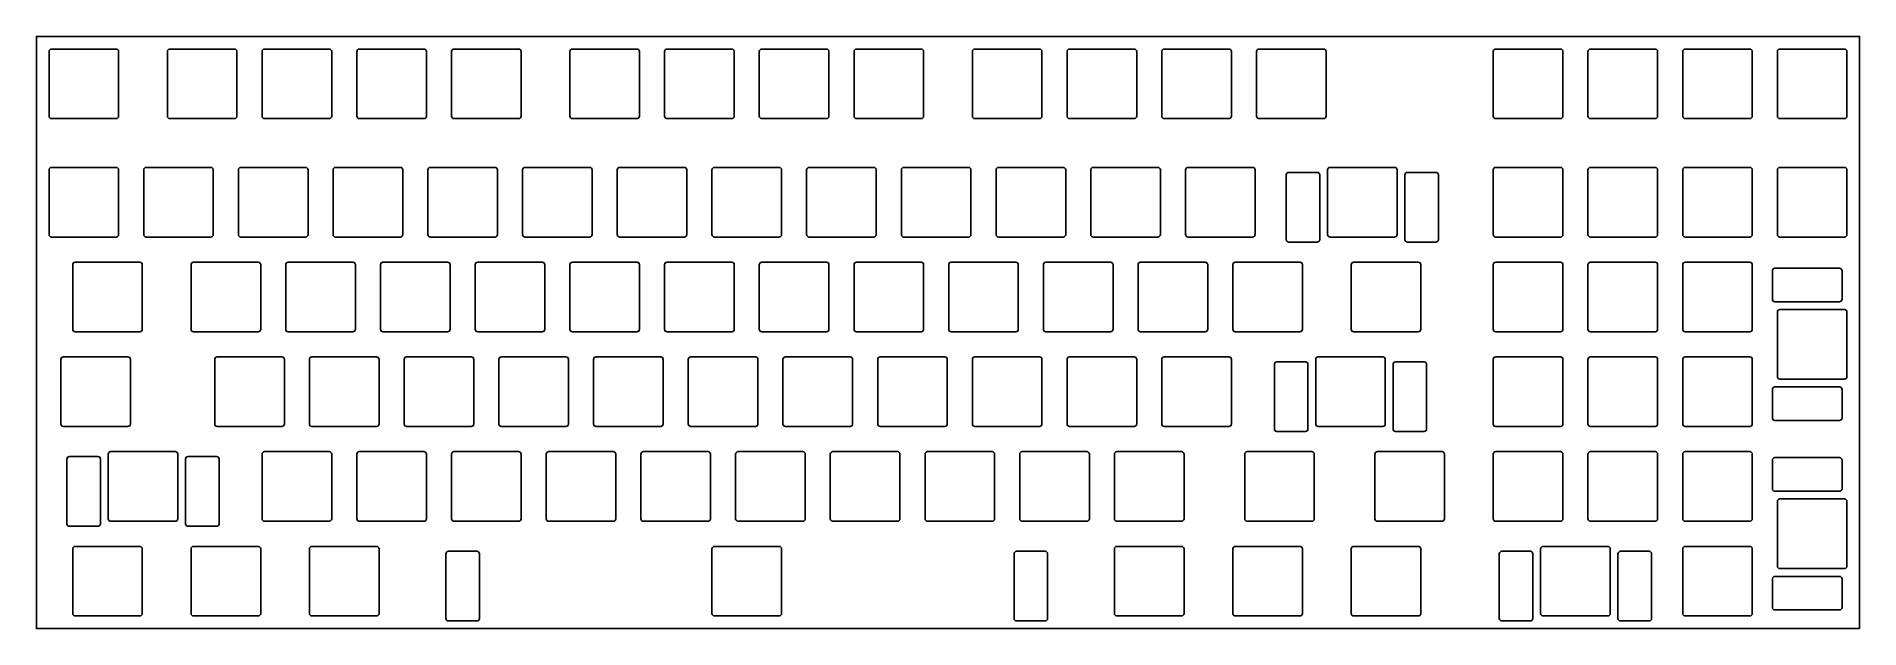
# Model space of a CAD drawing. Header units: millimetres. Extents: x -10 to 357, y -110 to 10.
import ezdxf

# ---------------------------------------------------------------- set-up
doc = ezdxf.new("R2010")
doc.units = ezdxf.units.MM
doc.layers.get('0').update_dxf_attribs({"linetype": 'CONTINUOUS'})

msp = doc.modelspace()

# ---------------------------------------------------------------- linework, layer by layer
msp.add_lwpolyline([(357.1875, -109.5375), (-9.525, -109.5375), (-9.525, 9.525), (357.1875, 9.525)], close=True)
for points in [[(7, -6.5, -0.414213562), (6.5, -7), (-6.5, -7, -0.414213562), (-7, -6.5), (-7, 6.5, -0.414213562), (-6.5, 7), (6.5, 7, -0.414213562), (7, 6.5)], [(17.3125, -7, -0.414213562), (16.8125, -6.5), (16.8125, 6.5, -0.414213562), (17.3125, 7), (30.3125, 7, -0.414213562), (30.8125, 6.5), (30.8125, -6.5, -0.414213562), (30.3125, -7)], [(35.8625, -6.5), (35.8625, 6.5, -0.414213562), (36.3625, 7), (49.3625, 7, -0.414213562), (49.8625, 6.5), (49.8625, -6.5, -0.414213562), (49.3625, -7), (36.3625, -7, -0.414213562)], [(55.4125, -7, -0.414213562), (54.9125, -6.5), (54.9125, 6.5, -0.414213562), (55.4125, 7), (68.4125, 7, -0.414213562), (68.9125, 6.5), (68.9125, -6.5, -0.414213562), (68.4125, -7)], [(73.9625, -6.5), (73.9625, 6.5, -0.414213562), (74.4625, 7), (87.4625, 7, -0.414213562), (87.9625, 6.5), (87.9625, -6.5, -0.414213562), (87.4625, -7), (74.4625, -7, -0.414213562)], [(97.775, 6.5, -0.414213562), (98.275, 7), (111.275, 7, -0.414213562), (111.775, 6.5), (111.775, -6.5, -0.414213562), (111.275, -7), (98.275, -7, -0.414213562), (97.775, -6.5)], [(130.825, -6.5, -0.414213562), (130.325, -7), (117.325, -7, -0.414213562), (116.825, -6.5), (116.825, 6.5, -0.414213562), (117.325, 7), (130.325, 7, -0.414213562), (130.825, 6.5)], [(149.375, -7), (136.375, -7, -0.414213562), (135.875, -6.5), (135.875, 6.5, -0.414213562), (136.375, 7), (149.375, 7, -0.414213562), (149.875, 6.5), (149.875, -6.5, -0.414213562)], [(154.925, 6.5, -0.414213562), (155.425, 7), (168.425, 7, -0.414213562), (168.925, 6.5), (168.925, -6.5, -0.414213562), (168.425, -7), (155.425, -7, -0.414213562), (154.925, -6.5)], [(178.7375, 6.5, -0.414213562), (179.2375, 7), (192.2375, 7, -0.414213562), (192.7375, 6.5), (192.7375, -6.5, -0.414213562), (192.2375, -7), (179.2375, -7, -0.414213562), (178.7375, -6.5)], [(197.7875, -6.5), (197.7875, 6.5, -0.414213562), (198.2875, 7), (211.2875, 7, -0.414213562), (211.7875, 6.5), (211.7875, -6.5, -0.414213562), (211.2875, -7), (198.2875, -7, -0.414213562)], [(216.8375, -6.5), (216.8375, 6.5, -0.414213562), (217.3375, 7), (230.3375, 7, -0.414213562), (230.8375, 6.5), (230.8375, -6.5, -0.414213562), (230.3375, -7), (217.3375, -7, -0.414213562)], [(249.8875, -6.5), (249.8875, 6.5, 0.414213562), (249.3875, 7), (236.3875, 7, 0.414213562), (235.8875, 6.5), (235.8875, -6.5, 0.414213562), (236.3875, -7), (249.3875, -7, 0.414213562)], [(283.5125, -6.5), (283.5125, 6.5, -0.414213562), (284.0125, 7), (297.0125, 7, -0.414213562), (297.5125, 6.5), (297.5125, -6.5, -0.414213562), (297.0125, -7), (284.0125, -7, -0.414213562)], [(316.0625, 7, -0.414213562), (316.5625, 6.5), (316.5625, -6.5, -0.414213562), (316.0625, -7), (303.0625, -7, -0.414213562), (302.5625, -6.5), (302.5625, 6.5, -0.414213562), (303.0625, 7)], [(322.1125, -7, -0.414213562), (321.6125, -6.5), (321.6125, 6.5, -0.414213562), (322.1125, 7), (335.1125, 7, -0.414213562), (335.6125, 6.5), (335.6125, -6.5, -0.414213562), (335.1125, -7)], [(354.6625, -6.5, -0.414213562), (354.1625, -7), (341.1625, -7, -0.414213562), (340.6625, -6.5), (340.6625, 6.5, -0.414213562), (341.1625, 7), (354.1625, 7, -0.414213562), (354.6625, 6.5)], [(-7, -17.3125, -0.414213562), (-6.5, -16.8125), (6.5, -16.8125, -0.414213562), (7, -17.3125), (7, -30.3125, -0.414213562), (6.5, -30.8125), (-6.5, -30.8125, -0.414213562), (-7, -30.3125)], [(12.05, -30.3125), (12.05, -17.3125, -0.414213562), (12.55, -16.8125), (25.55, -16.8125, -0.414213562), (26.05, -17.3125), (26.05, -30.3125, -0.414213562), (25.55, -30.8125), (12.55, -30.8125, -0.414213562)], [(44.6, -16.8125), (31.6, -16.8125, 0.414213562), (31.1, -17.3125), (31.1, -30.3125, 0.414213562), (31.6, -30.8125), (44.6, -30.8125, 0.414213562), (45.1, -30.3125), (45.1, -17.3125, 0.414213562)], [(50.15, -17.3125, -0.414213562), (50.65, -16.8125), (63.65, -16.8125, -0.414213562), (64.15, -17.3125), (64.15, -30.3125, -0.414213562), (63.65, -30.8125), (50.65, -30.8125, -0.414213562), (50.15, -30.3125)], [(82.7, -30.8125), (69.7, -30.8125, -0.414213562), (69.2, -30.3125), (69.2, -17.3125, -0.414213562), (69.7, -16.8125), (82.7, -16.8125, -0.414213562), (83.2, -17.3125), (83.2, -30.3125, -0.414213562)], [(88.25, -17.3125, -0.414213562), (88.75, -16.8125), (101.75, -16.8125, -0.414213562), (102.25, -17.3125), (102.25, -30.3125, -0.414213562), (101.75, -30.8125), (88.75, -30.8125, -0.414213562), (88.25, -30.3125)], [(120.8, -30.8125), (107.8, -30.8125, -0.414213562), (107.3, -30.3125), (107.3, -17.3125, -0.414213562), (107.8, -16.8125), (120.8, -16.8125, -0.414213562), (121.3, -17.3125), (121.3, -30.3125, -0.414213562)], [(126.85, -30.8125, -0.414213562), (126.35, -30.3125), (126.35, -17.3125, -0.414213562), (126.85, -16.8125), (139.85, -16.8125, -0.414213562), (140.35, -17.3125), (140.35, -30.3125, -0.414213562), (139.85, -30.8125)], [(158.9, -30.8125), (145.9, -30.8125, -0.414213562), (145.4, -30.3125), (145.4, -17.3125, -0.414213562), (145.9, -16.8125), (158.9, -16.8125, -0.414213562), (159.4, -17.3125), (159.4, -30.3125, -0.414213562)], [(177.95, -16.8125), (164.95, -16.8125, 0.414213562), (164.45, -17.3125), (164.45, -30.3125, 0.414213562), (164.95, -30.8125), (177.95, -30.8125, 0.414213562), (178.45, -30.3125), (178.45, -17.3125, 0.414213562)], [(197.5, -30.3125), (197.5, -17.3125, 0.414213562), (197, -16.8125), (184, -16.8125, 0.414213562), (183.5, -17.3125), (183.5, -30.3125, 0.414213562), (184, -30.8125), (197, -30.8125, 0.414213562)], [(203.05, -30.8125, -0.414213562), (202.55, -30.3125), (202.55, -17.3125, -0.414213562), (203.05, -16.8125), (216.05, -16.8125, -0.414213562), (216.55, -17.3125), (216.55, -30.3125, -0.414213562), (216.05, -30.8125)], [(235.1, -30.8125), (222.1, -30.8125, -0.414213562), (221.6, -30.3125), (221.6, -17.3125, -0.414213562), (222.1, -16.8125), (235.1, -16.8125, -0.414213562), (235.6, -17.3125), (235.6, -30.3125, -0.414213562)], [(248.112, -17.8125), (242.362, -17.8125, 0.414213562), (241.862, -18.3125), (241.862, -31.3125, 0.414213562), (242.362, -31.8125), (248.112, -31.8125, 0.414213562), (248.612, -31.3125), (248.612, -18.3125, 0.414213562)], [(264.175, -30.3125), (264.175, -17.3125, 0.414213562), (263.675, -16.8125), (250.675, -16.8125, 0.414213562), (250.175, -17.3125), (250.175, -30.3125, 0.414213562), (250.675, -30.8125), (263.675, -30.8125, 0.414213562)], [(266.238, -31.8125, -0.414213562), (265.738, -31.3125), (265.738, -18.3125, -0.414213562), (266.238, -17.8125), (271.988, -17.8125, -0.414213562), (272.488, -18.3125), (272.488, -31.3125, -0.414213562), (271.988, -31.8125)], [(297.5125, -30.3125), (297.5125, -17.3125, 0.414213562), (297.0125, -16.8125), (284.0125, -16.8125, 0.414213562), (283.5125, -17.3125), (283.5125, -30.3125, 0.414213562), (284.0125, -30.8125), (297.0125, -30.8125, 0.414213562)], [(316.0625, -30.8125), (303.0625, -30.8125, -0.414213562), (302.5625, -30.3125), (302.5625, -17.3125, -0.414213562), (303.0625, -16.8125), (316.0625, -16.8125, -0.414213562), (316.5625, -17.3125), (316.5625, -30.3125, -0.414213562)], [(335.6125, -30.3125, -0.414213562), (335.1125, -30.8125), (322.1125, -30.8125, -0.414213562), (321.6125, -30.3125), (321.6125, -17.3125, -0.414213562), (322.1125, -16.8125), (335.1125, -16.8125, -0.414213562), (335.6125, -17.3125)], [(340.6625, -30.3125), (340.6625, -17.3125, -0.414213562), (341.1625, -16.8125), (354.1625, -16.8125, -0.414213562), (354.6625, -17.3125), (354.6625, -30.3125, -0.414213562), (354.1625, -30.8125), (341.1625, -30.8125, -0.414213562)], [(11.2625, -35.8625, -0.414213562), (11.7625, -36.3625), (11.7625, -49.3625, -0.414213562), (11.2625, -49.8625), (-1.7375, -49.8625, -0.414213562), (-2.2375, -49.3625), (-2.2375, -36.3625, -0.414213562), (-1.7375, -35.8625)], [(35.075, -35.8625, -0.414213562), (35.575, -36.3625), (35.575, -49.3625, -0.414213562), (35.075, -49.8625), (22.075, -49.8625, -0.414213562), (21.575, -49.3625), (21.575, -36.3625, -0.414213562), (22.075, -35.8625)], [(40.625, -49.3625), (40.625, -36.3625, -0.414213562), (41.125, -35.8625), (54.125, -35.8625, -0.414213562), (54.625, -36.3625), (54.625, -49.3625, -0.414213562), (54.125, -49.8625), (41.125, -49.8625, -0.414213562)], [(73.175, -49.8625), (60.175, -49.8625, -0.414213562), (59.675, -49.3625), (59.675, -36.3625, -0.414213562), (60.175, -35.8625), (73.175, -35.8625, -0.414213562), (73.675, -36.3625), (73.675, -49.3625, -0.414213562)], [(78.725, -36.3625, -0.414213562), (79.225, -35.8625), (92.225, -35.8625, -0.414213562), (92.725, -36.3625), (92.725, -49.3625, -0.414213562), (92.225, -49.8625), (79.225, -49.8625, -0.414213562), (78.725, -49.3625)], [(97.775, -36.3625, -0.414213562), (98.275, -35.8625), (111.275, -35.8625, -0.414213562), (111.775, -36.3625), (111.775, -49.3625, -0.414213562), (111.275, -49.8625), (98.275, -49.8625, -0.414213562), (97.775, -49.3625)], [(130.825, -49.3625), (130.825, -36.3625, 0.414213562), (130.325, -35.8625), (117.325, -35.8625, 0.414213562), (116.825, -36.3625), (116.825, -49.3625, 0.414213562), (117.325, -49.8625), (130.325, -49.8625, 0.414213562)], [(135.875, -36.3625, -0.414213562), (136.375, -35.8625), (149.375, -35.8625, -0.414213562), (149.875, -36.3625), (149.875, -49.3625, -0.414213562), (149.375, -49.8625), (136.375, -49.8625, -0.414213562), (135.875, -49.3625)], [(154.925, -36.3625, -0.414213562), (155.425, -35.8625), (168.425, -35.8625, -0.414213562), (168.925, -36.3625), (168.925, -49.3625, -0.414213562), (168.425, -49.8625), (155.425, -49.8625, -0.414213562), (154.925, -49.3625)], [(187.975, -49.3625), (187.975, -36.3625, 0.414213562), (187.475, -35.8625), (174.475, -35.8625, 0.414213562), (173.975, -36.3625), (173.975, -49.3625, 0.414213562), (174.475, -49.8625), (187.475, -49.8625, 0.414213562)], [(206.525, -35.8625), (193.525, -35.8625, 0.414213562), (193.025, -36.3625), (193.025, -49.3625, 0.414213562), (193.525, -49.8625), (206.525, -49.8625, 0.414213562), (207.025, -49.3625), (207.025, -36.3625, 0.414213562)], [(225.575, -35.8625, -0.414213562), (226.075, -36.3625), (226.075, -49.3625, -0.414213562), (225.575, -49.8625), (212.575, -49.8625, -0.414213562), (212.075, -49.3625), (212.075, -36.3625, -0.414213562), (212.575, -35.8625)], [(231.125, -36.3625, -0.414213562), (231.625, -35.8625), (244.625, -35.8625, -0.414213562), (245.125, -36.3625), (245.125, -49.3625, -0.414213562), (244.625, -49.8625), (231.625, -49.8625, -0.414213562), (231.125, -49.3625)], [(254.9375, -49.3625), (254.9375, -36.3625, -0.414213562), (255.4375, -35.8625), (268.4375, -35.8625, -0.414213562), (268.9375, -36.3625), (268.9375, -49.3625, -0.414213562), (268.4375, -49.8625), (255.4375, -49.8625, -0.414213562)], [(297.5125, -49.3625), (297.5125, -36.3625, 0.414213562), (297.0125, -35.8625), (284.0125, -35.8625, 0.414213562), (283.5125, -36.3625), (283.5125, -49.3625, 0.414213562), (284.0125, -49.8625), (297.0125, -49.8625, 0.414213562)], [(316.0625, -35.8625), (303.0625, -35.8625, 0.414213562), (302.5625, -36.3625), (302.5625, -49.3625, 0.414213562), (303.0625, -49.8625), (316.0625, -49.8625, 0.414213562), (316.5625, -49.3625), (316.5625, -36.3625, 0.414213562)], [(335.6125, -49.3625, -0.414213562), (335.1125, -49.8625), (322.1125, -49.8625, -0.414213562), (321.6125, -49.3625), (321.6125, -36.3625, -0.414213562), (322.1125, -35.8625), (335.1125, -35.8625, -0.414213562), (335.6125, -36.3625)], [(340.1625, -37.0745), (353.1625, -37.0745, -0.414213562), (353.6625, -37.5745), (353.6625, -43.3245, -0.414213562), (353.1625, -43.8245), (340.1625, -43.8245, -0.414213562), (339.6625, -43.3245), (339.6625, -37.5745, -0.414213562)], [(354.6625, -58.8875, -0.414213562), (354.1625, -59.3875), (341.1625, -59.3875, -0.414213562), (340.6625, -58.8875), (340.6625, -45.8875, -0.414213562), (341.1625, -45.3875), (354.1625, -45.3875, -0.414213562), (354.6625, -45.8875)], [(9.38125, -68.4125), (9.38125, -55.4125, 0.414213562), (8.88125, -54.9125), (-4.11875, -54.9125, 0.414213562), (-4.61875, -55.4125), (-4.61875, -68.4125, 0.414213562), (-4.11875, -68.9125), (8.88125, -68.9125, 0.414213562)], [(39.8375, -68.9125), (26.8375, -68.9125, -0.414213562), (26.3375, -68.4125), (26.3375, -55.4125, -0.414213562), (26.8375, -54.9125), (39.8375, -54.9125, -0.414213562), (40.3375, -55.4125), (40.3375, -68.4125, -0.414213562)], [(58.8875, -54.9125), (45.8875, -54.9125, 0.414213562), (45.3875, -55.4125), (45.3875, -68.4125, 0.414213562), (45.8875, -68.9125), (58.8875, -68.9125, 0.414213562), (59.3875, -68.4125), (59.3875, -55.4125, 0.414213562)], [(77.9375, -54.9125), (64.9375, -54.9125, 0.414213562), (64.4375, -55.4125), (64.4375, -68.4125, 0.414213562), (64.9375, -68.9125), (77.9375, -68.9125, 0.414213562), (78.4375, -68.4125), (78.4375, -55.4125, 0.414213562)], [(96.9875, -68.9125), (83.9875, -68.9125, -0.414213562), (83.4875, -68.4125), (83.4875, -55.4125, -0.414213562), (83.9875, -54.9125), (96.9875, -54.9125, -0.414213562), (97.4875, -55.4125), (97.4875, -68.4125, -0.414213562)], [(116.0375, -54.9125), (103.0375, -54.9125, 0.414213562), (102.5375, -55.4125), (102.5375, -68.4125, 0.414213562), (103.0375, -68.9125), (116.0375, -68.9125, 0.414213562), (116.5375, -68.4125), (116.5375, -55.4125, 0.414213562)], [(121.5875, -55.4125, -0.414213562), (122.0875, -54.9125), (135.0875, -54.9125, -0.414213562), (135.5875, -55.4125), (135.5875, -68.4125, -0.414213562), (135.0875, -68.9125), (122.0875, -68.9125, -0.414213562), (121.5875, -68.4125)], [(141.1375, -68.9125, -0.414213562), (140.6375, -68.4125), (140.6375, -55.4125, -0.414213562), (141.1375, -54.9125), (154.1375, -54.9125, -0.414213562), (154.6375, -55.4125), (154.6375, -68.4125, -0.414213562), (154.1375, -68.9125)], [(173.1875, -68.9125), (160.1875, -68.9125, -0.414213562), (159.6875, -68.4125), (159.6875, -55.4125, -0.414213562), (160.1875, -54.9125), (173.1875, -54.9125, -0.414213562), (173.6875, -55.4125), (173.6875, -68.4125, -0.414213562)], [(192.7375, -68.4125, -0.414213562), (192.2375, -68.9125), (179.2375, -68.9125, -0.414213562), (178.7375, -68.4125), (178.7375, -55.4125, -0.414213562), (179.2375, -54.9125), (192.2375, -54.9125, -0.414213562), (192.7375, -55.4125)], [(211.2875, -54.9125), (198.2875, -54.9125, 0.414213562), (197.7875, -55.4125), (197.7875, -68.4125, 0.414213562), (198.2875, -68.9125), (211.2875, -68.9125, 0.414213562), (211.7875, -68.4125), (211.7875, -55.4125, 0.414213562)], [(230.8375, -68.4125, -0.414213562), (230.3375, -68.9125), (217.3375, -68.9125, -0.414213562), (216.8375, -68.4125), (216.8375, -55.4125, -0.414213562), (217.3375, -54.9125), (230.3375, -54.9125, -0.414213562), (230.8375, -55.4125)], [(261.79375, -68.4125, -0.414213562), (261.29375, -68.9125), (248.29375, -68.9125, -0.414213562), (247.79375, -68.4125), (247.79375, -55.4125, -0.414213562), (248.29375, -54.9125), (261.29375, -54.9125, -0.414213562), (261.79375, -55.4125)], [(297.5125, -68.4125), (297.5125, -55.4125, 0.414213562), (297.0125, -54.9125), (284.0125, -54.9125, 0.414213562), (283.5125, -55.4125), (283.5125, -68.4125, 0.414213562), (284.0125, -68.9125), (297.0125, -68.9125, 0.414213562)], [(316.5625, -68.4125), (316.5625, -55.4125, 0.414213562), (316.0625, -54.9125), (303.0625, -54.9125, 0.414213562), (302.5625, -55.4125), (302.5625, -68.4125, 0.414213562), (303.0625, -68.9125), (316.0625, -68.9125, 0.414213562)], [(335.6125, -68.4125, -0.414213562), (335.1125, -68.9125), (322.1125, -68.9125, -0.414213562), (321.6125, -68.4125), (321.6125, -55.4125, -0.414213562), (322.1125, -54.9125), (335.1125, -54.9125, -0.414213562), (335.6125, -55.4125)], [(245.73075, -55.9125, -0.414213562), (246.23075, -56.4125), (246.23075, -69.4125, -0.414213562), (245.73075, -69.9125), (239.98075, -69.9125, -0.414213562), (239.48075, -69.4125), (239.48075, -56.4125, -0.414213562), (239.98075, -55.9125)], [(263.35675, -56.4125, -0.414213562), (263.85675, -55.9125), (269.60675, -55.9125, -0.414213562), (270.10675, -56.4125), (270.10675, -69.4125, -0.414213562), (269.60675, -69.9125), (263.85675, -69.9125, -0.414213562), (263.35675, -69.4125)], [(340.1625, -67.7005, -0.414213562), (339.6625, -67.2005), (339.6625, -61.4505, -0.414213562), (340.1625, -60.9505), (353.1625, -60.9505, -0.414213562), (353.6625, -61.4505), (353.6625, -67.2005, -0.414213562), (353.1625, -67.7005)], [(2.84325, -88.9625), (-2.90675, -88.9625, -0.414213562), (-3.40675, -88.4625), (-3.40675, -75.4625, -0.414213562), (-2.90675, -74.9625), (2.84325, -74.9625, -0.414213562), (3.34325, -75.4625), (3.34325, -88.4625, -0.414213562)], [(4.90625, -74.4625, -0.414213562), (5.40625, -73.9625), (18.40625, -73.9625, -0.414213562), (18.90625, -74.4625), (18.90625, -87.4625, -0.414213562), (18.40625, -87.9625), (5.40625, -87.9625, -0.414213562), (4.90625, -87.4625)], [(26.71925, -74.9625, -0.414213562), (27.21925, -75.4625), (27.21925, -88.4625, -0.414213562), (26.71925, -88.9625), (20.96925, -88.9625, -0.414213562), (20.46925, -88.4625), (20.46925, -75.4625, -0.414213562), (20.96925, -74.9625)], [(49.3625, -73.9625), (36.3625, -73.9625, 0.414213562), (35.8625, -74.4625), (35.8625, -87.4625, 0.414213562), (36.3625, -87.9625), (49.3625, -87.9625, 0.414213562), (49.8625, -87.4625), (49.8625, -74.4625, 0.414213562)], [(54.9125, -74.4625, -0.414213562), (55.4125, -73.9625), (68.4125, -73.9625, -0.414213562), (68.9125, -74.4625), (68.9125, -87.4625, -0.414213562), (68.4125, -87.9625), (55.4125, -87.9625, -0.414213562), (54.9125, -87.4625)], [(73.9625, -87.4625), (73.9625, -74.4625, -0.414213562), (74.4625, -73.9625), (87.4625, -73.9625, -0.414213562), (87.9625, -74.4625), (87.9625, -87.4625, -0.414213562), (87.4625, -87.9625), (74.4625, -87.9625, -0.414213562)], [(93.0125, -87.4625), (93.0125, -74.4625, -0.414213562), (93.5125, -73.9625), (106.5125, -73.9625, -0.414213562), (107.0125, -74.4625), (107.0125, -87.4625, -0.414213562), (106.5125, -87.9625), (93.5125, -87.9625, -0.414213562)], [(112.0625, -74.4625, -0.414213562), (112.5625, -73.9625), (125.5625, -73.9625, -0.414213562), (126.0625, -74.4625), (126.0625, -87.4625, -0.414213562), (125.5625, -87.9625), (112.5625, -87.9625, -0.414213562), (112.0625, -87.4625)], [(131.6125, -87.9625, -0.414213562), (131.1125, -87.4625), (131.1125, -74.4625, -0.414213562), (131.6125, -73.9625), (144.6125, -73.9625, -0.414213562), (145.1125, -74.4625), (145.1125, -87.4625, -0.414213562), (144.6125, -87.9625)], [(150.1625, -87.4625), (150.1625, -74.4625, -0.414213562), (150.6625, -73.9625), (163.6625, -73.9625, -0.414213562), (164.1625, -74.4625), (164.1625, -87.4625, -0.414213562), (163.6625, -87.9625), (150.6625, -87.9625, -0.414213562)], [(169.2125, -87.4625), (169.2125, -74.4625, -0.414213562), (169.7125, -73.9625), (182.7125, -73.9625, -0.414213562), (183.2125, -74.4625), (183.2125, -87.4625, -0.414213562), (182.7125, -87.9625), (169.7125, -87.9625, -0.414213562)], [(201.7625, -73.9625), (188.7625, -73.9625, 0.414213562), (188.2625, -74.4625), (188.2625, -87.4625, 0.414213562), (188.7625, -87.9625), (201.7625, -87.9625, 0.414213562), (202.2625, -87.4625), (202.2625, -74.4625, 0.414213562)], [(207.8125, -87.9625, -0.414213562), (207.3125, -87.4625), (207.3125, -74.4625, -0.414213562), (207.8125, -73.9625), (220.8125, -73.9625, -0.414213562), (221.3125, -74.4625), (221.3125, -87.4625, -0.414213562), (220.8125, -87.9625)], [(247.50625, -87.4625, -0.414213562), (247.00625, -87.9625), (234.00625, -87.9625, -0.414213562), (233.50625, -87.4625), (233.50625, -74.4625, -0.414213562), (234.00625, -73.9625), (247.00625, -73.9625, -0.414213562), (247.50625, -74.4625)], [(259.7, -74.4625, -0.414213562), (260.2, -73.9625), (273.2, -73.9625, -0.414213562), (273.7, -74.4625), (273.7, -87.4625, -0.414213562), (273.2, -87.9625), (260.2, -87.9625, -0.414213562), (259.7, -87.4625)], [(297.0125, -73.9625), (284.0125, -73.9625, 0.414213562), (283.5125, -74.4625), (283.5125, -87.4625, 0.414213562), (284.0125, -87.9625), (297.0125, -87.9625, 0.414213562), (297.5125, -87.4625), (297.5125, -74.4625, 0.414213562)], [(302.5625, -87.4625), (302.5625, -74.4625, -0.414213562), (303.0625, -73.9625), (316.0625, -73.9625, -0.414213562), (316.5625, -74.4625), (316.5625, -87.4625, -0.414213562), (316.0625, -87.9625), (303.0625, -87.9625, -0.414213562)], [(321.6125, -74.4625, -0.414213562), (322.1125, -73.9625), (335.1125, -73.9625, -0.414213562), (335.6125, -74.4625), (335.6125, -87.4625, -0.414213562), (335.1125, -87.9625), (322.1125, -87.9625, -0.414213562), (321.6125, -87.4625)], [(340.1625, -81.9245), (353.1625, -81.9245, 0.414213562), (353.6625, -81.4245), (353.6625, -75.6745, 0.414213562), (353.1625, -75.1745), (340.1625, -75.1745, 0.414213562), (339.6625, -75.6745), (339.6625, -81.4245, 0.414213562)], [(340.6625, -96.9875), (340.6625, -83.9875, -0.414213562), (341.1625, -83.4875), (354.1625, -83.4875, -0.414213562), (354.6625, -83.9875), (354.6625, -96.9875, -0.414213562), (354.1625, -97.4875), (341.1625, -97.4875, -0.414213562)], [(11.7625, -106.5125), (11.7625, -93.5125, 0.414213562), (11.2625, -93.0125), (-1.7375, -93.0125, 0.414213562), (-2.2375, -93.5125), (-2.2375, -106.5125, 0.414213562), (-1.7375, -107.0125), (11.2625, -107.0125, 0.414213562)], [(35.075, -93.0125, -0.414213562), (35.575, -93.5125), (35.575, -106.5125, -0.414213562), (35.075, -107.0125), (22.075, -107.0125, -0.414213562), (21.575, -106.5125), (21.575, -93.5125, -0.414213562), (22.075, -93.0125)], [(45.3875, -93.5125, -0.414213562), (45.8875, -93.0125), (58.8875, -93.0125, -0.414213562), (59.3875, -93.5125), (59.3875, -106.5125, -0.414213562), (58.8875, -107.0125), (45.8875, -107.0125, -0.414213562), (45.3875, -106.5125)], [(72.825, -107.5125), (72.825, -94.5125, -0.414213562), (73.325, -94.0125), (79.075, -94.0125, -0.414213562), (79.575, -94.5125), (79.575, -107.5125, -0.414213562), (79.075, -108.0125), (73.325, -108.0125, -0.414213562)], [(126.35, -106.5125), (126.35, -93.5125, -0.414213562), (126.85, -93.0125), (139.85, -93.0125, -0.414213562), (140.35, -93.5125), (140.35, -106.5125, -0.414213562), (139.85, -107.0125), (126.85, -107.0125, -0.414213562)], [(187.125, -94.5125, -0.414213562), (187.625, -94.0125), (193.375, -94.0125, -0.414213562), (193.875, -94.5125), (193.875, -107.5125, -0.414213562), (193.375, -108.0125), (187.625, -108.0125, -0.414213562), (187.125, -107.5125)], [(220.8125, -93.0125), (207.8125, -93.0125, 0.414213562), (207.3125, -93.5125), (207.3125, -106.5125, 0.414213562), (207.8125, -107.0125), (220.8125, -107.0125, 0.414213562), (221.3125, -106.5125), (221.3125, -93.5125, 0.414213562)], [(244.625, -107.0125), (231.625, -107.0125, -0.414213562), (231.125, -106.5125), (231.125, -93.5125, -0.414213562), (231.625, -93.0125), (244.625, -93.0125, -0.414213562), (245.125, -93.5125), (245.125, -106.5125, -0.414213562)], [(268.4375, -107.0125), (255.4375, -107.0125, -0.414213562), (254.9375, -106.5125), (254.9375, -93.5125, -0.414213562), (255.4375, -93.0125), (268.4375, -93.0125, -0.414213562), (268.9375, -93.5125), (268.9375, -106.5125, -0.414213562)], [(290.9745, -108.0125), (285.2245, -108.0125, -0.414213562), (284.7245, -107.5125), (284.7245, -94.5125, -0.414213562), (285.2245, -94.0125), (290.9745, -94.0125, -0.414213562), (291.4745, -94.5125), (291.4745, -107.5125, -0.414213562)], [(293.0375, -93.5125, -0.414213562), (293.5375, -93.0125), (306.5375, -93.0125, -0.414213562), (307.0375, -93.5125), (307.0375, -106.5125, -0.414213562), (306.5375, -107.0125), (293.5375, -107.0125, -0.414213562), (293.0375, -106.5125)], [(315.3505, -107.5125), (315.3505, -94.5125, 0.414213562), (314.8505, -94.0125), (309.1005, -94.0125, 0.414213562), (308.6005, -94.5125), (308.6005, -107.5125, 0.414213562), (309.1005, -108.0125), (314.8505, -108.0125, 0.414213562)], [(335.1125, -107.0125), (322.1125, -107.0125, -0.414213562), (321.6125, -106.5125), (321.6125, -93.5125, -0.414213562), (322.1125, -93.0125), (335.1125, -93.0125, -0.414213562), (335.6125, -93.5125), (335.6125, -106.5125, -0.414213562)], [(353.1625, -99.0505, -0.414213562), (353.6625, -99.5505), (353.6625, -105.3005, -0.414213562), (353.1625, -105.8005), (340.1625, -105.8005, -0.414213562), (339.6625, -105.3005), (339.6625, -99.5505, -0.414213562), (340.1625, -99.0505)]]:
    msp.add_lwpolyline(points, format="xyb", close=True)

doc.saveas('drawing.dxf')
